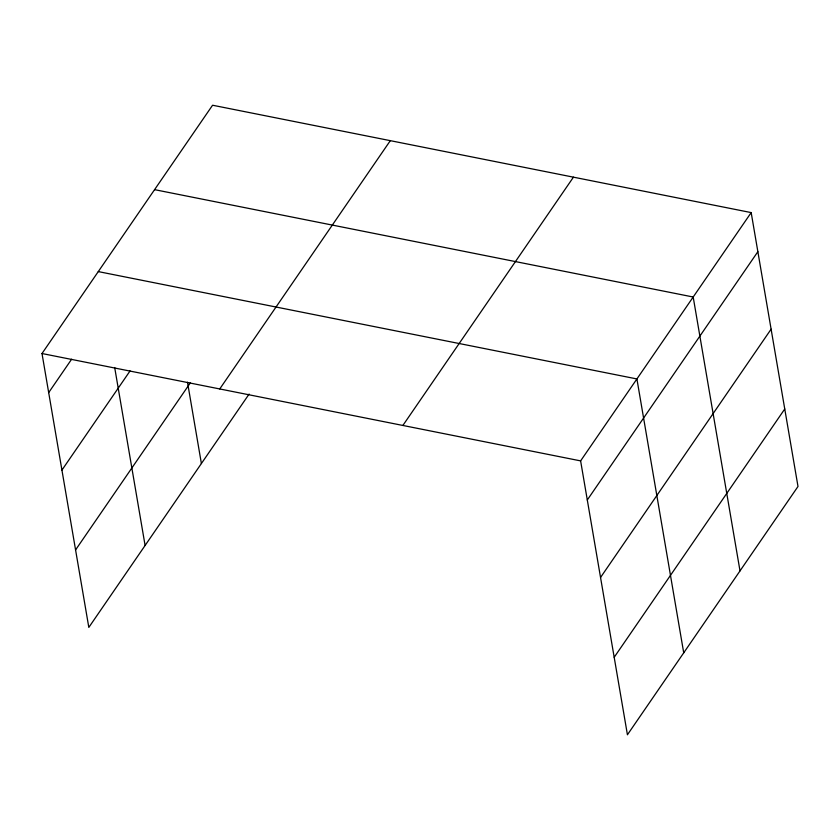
<?xml version="1.0" encoding="UTF-8"?>
<svg xmlns="http://www.w3.org/2000/svg" width="840" height="840" viewBox="0 0 840 840"><rect width="100%" height="100%" fill="white"/><g stroke="black" fill="none" stroke-linecap="round" stroke-linejoin="round"><path stroke-width="1.26" d="M249.102 394.076L88.82 627.407L42 353.524L212.572 105.231L751.181 212.594L798 486.476L627.428 734.769L580.619 460.887L751.181 212.594M48.678 392.616L71.642 359.195M61.929 470.096L130.064 370.913M75.569 549.927L190.344 382.851M219.744 388.952L390.317 140.658M402.875 425.46L573.437 177.166M587.297 499.979L757.869 251.685M600.548 577.458L771.11 329.165M614.187 657.29L784.76 408.986M154.571 189.651L693.189 297.014L740.009 570.896M98.291 271.593L636.909 378.945L683.718 652.827M42 353.524L580.619 460.887M187.488 382.19L201.39 463.533M114.681 367.5L145.1 545.475"/></g></svg>
